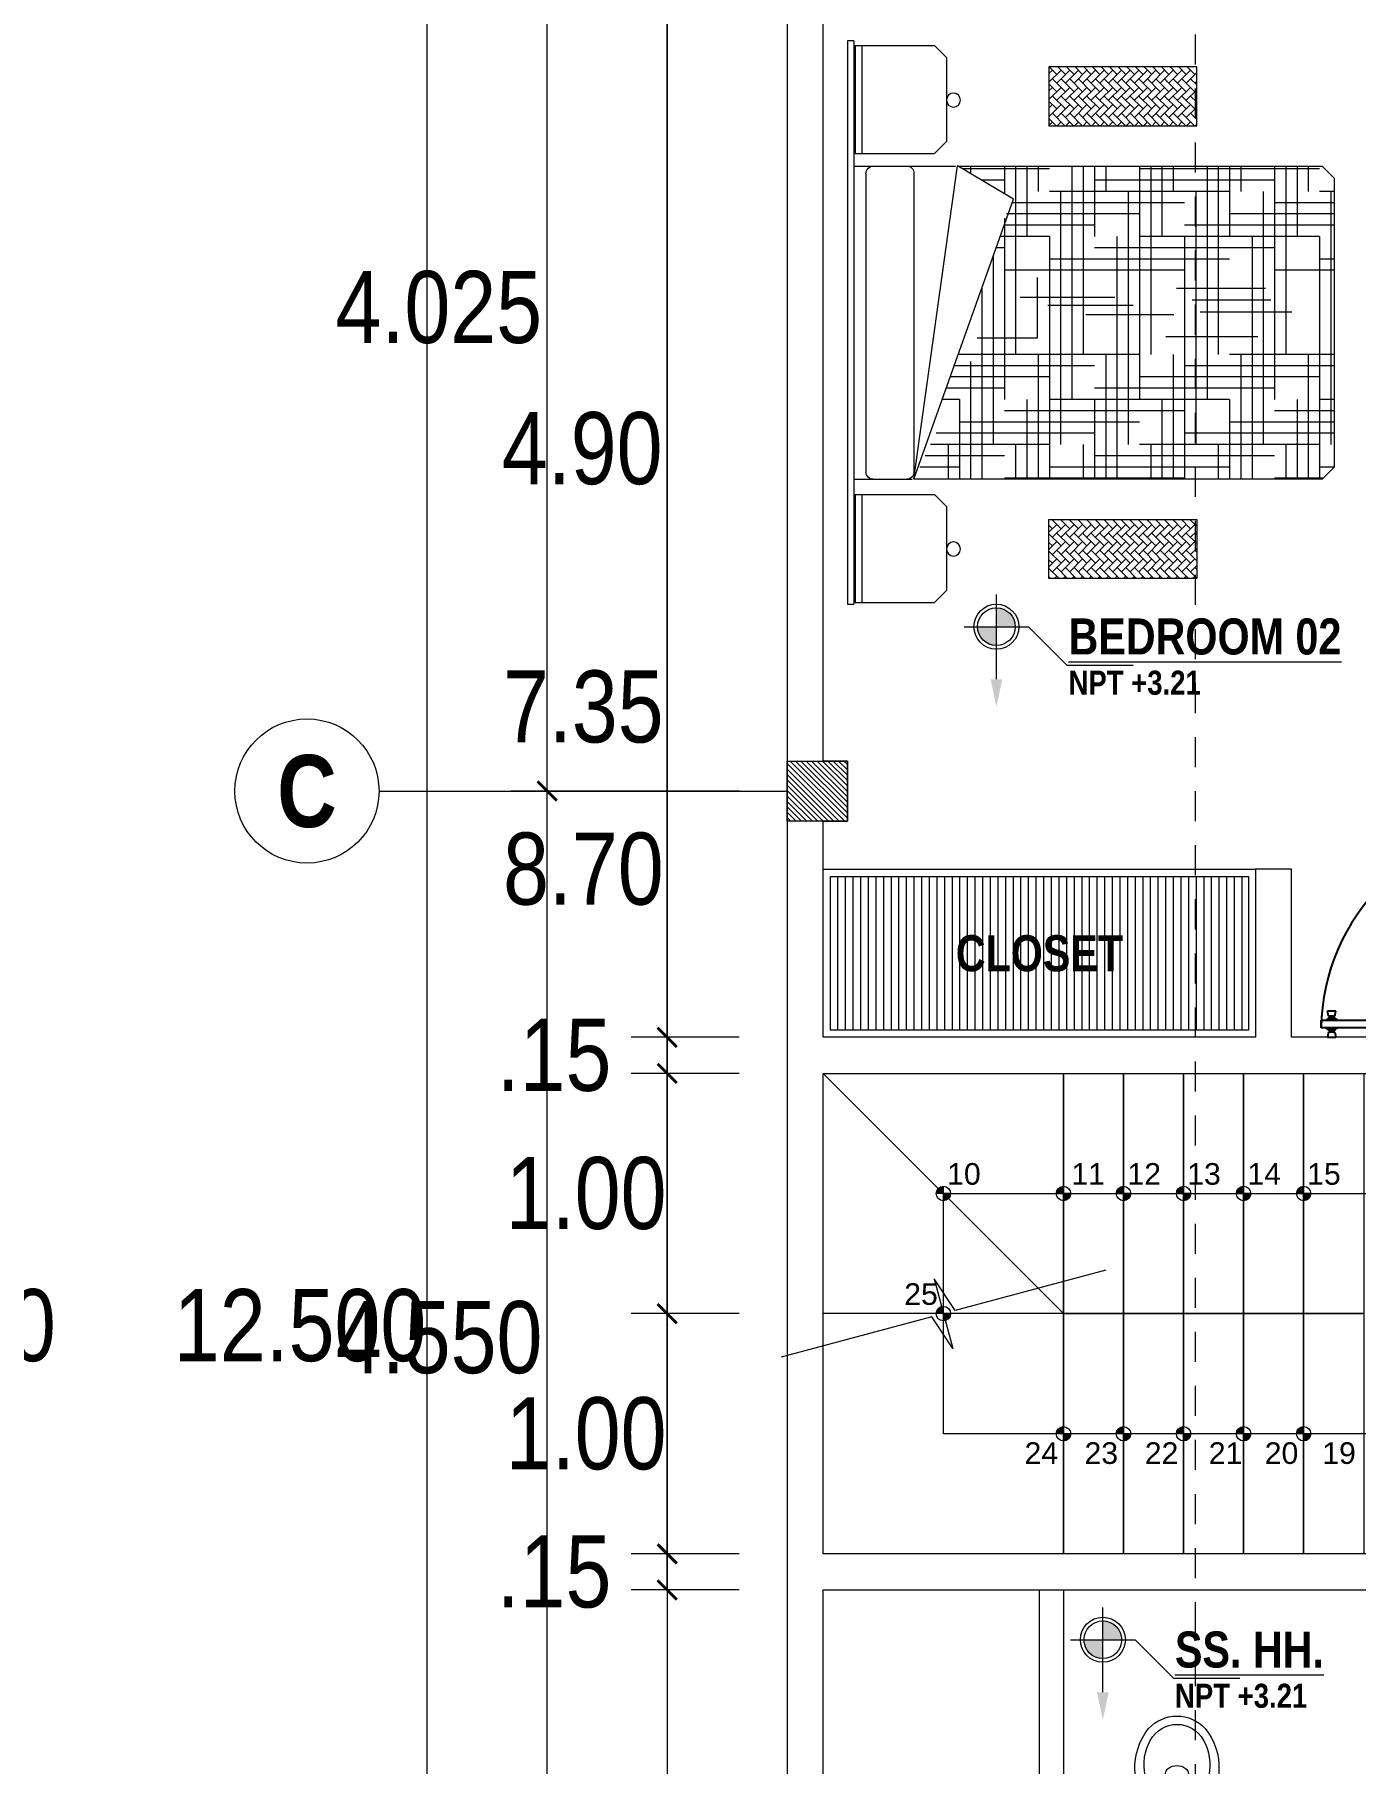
# Model space of a CAD drawing. Header units: millimetres. Extents: x 68 to 194, y 47 to 103.
# Drawn here: x 80.62 to 86.12, y 91.04 to 98.23 of the extents above; entities that cross this region are included whole.
import ezdxf
from ezdxf.enums import TextEntityAlignment as Align

# ---------------------------------------------------------------- set-up
doc = ezdxf.new("R2010")
doc.units = ezdxf.units.MM
doc.linetypes.add('DASHED2', pattern=[0.375, 0.25, -0.125])
for name, color, linetype, lineweight in [('A_Bloques', 56, 'Continuous', 15), ('A_Muro con Techo', 232, 'Continuous', 40), ('A_Texto', 43, 'Continuous', 9), ('E_Columna', 3, 'Continuous', 25), ('G_Cortes', 3, 'Continuous', 60), ('G_Ejes', 253, 'Continuous', 20), ('G_Escalera', 40, 'Continuous', 18), ('G_Sombreados', 8, 'Continuous', 9), ('G_Texto', 122, 'Continuous', 20)]:
    doc.layers.add(name, color=color, linetype=linetype, lineweight=lineweight)
doc.layers.add('A_Puerta', color=32, linetype='Continuous')
doc.layers.add('G_Acotación', color=171, linetype='Continuous')
doc.styles.add('Acotacion', font='ARIALN.TTF')
doc.styles.add('AMBIENTES', font='ARIALNB.TTF', dxfattribs={"height": 0.15})
doc.styles.add('Arial Marron', font='ARIALN.TTF')
doc.styles.add('ARIAL1.2', font='arial.ttf', dxfattribs={"width": 1.2})
doc.styles.add('Cotas', font='ARIALNB.TTF', dxfattribs={"height": 0.1})
doc.styles.add('Eje', font='ARIALNB.TTF', dxfattribs={"height": 0.3})
doc.dimstyles.new('Lenin_50', dxfattribs={"dimtxt": 0.3, "dimasz": 0.08, "dimexe": 0.15, "dimexo": 0.2, "dimgap": 0.03, "dimtad": 2, "dimtih": 1, "dimtoh": 1, "dimlfac": -1, "dimzin": 4, "dimdsep": 46, "dimtxsty": 'Acotacion', "dimblk": 'ARCHTICK', "dimcen": 0.08, "dimclrd": 256, "dimclre": 256, "dimclrt": 4, "dimazin": 1, "dimtm": 1e-09, "dimtfac": 1, "dimtmove": 2, "dimatfit": 2, "dimfxl": 0, "dimtolj": 1, "dimlwd": 13, "dimlwe": 18, "dimarcsym": 0})

# ---------------------------------------------------------------- blocks, each defined once
blk = doc.blocks.new('COBRE1_2')
h = blk.add_hatch()
h.set_pattern_fill('AR-HBONE', color=37, scale=0.00025, style=0)
h.set_pattern_definition([(45, (-1.600238, -0.118363), (1e-14, 0.03592102), [0.0762, -0.0254]), (135, (-1.582278, -0.100403), (1e-14, 0.03592102), [0.0762, -0.0254])])
h.paths.add_polyline_path([(-0.8188, -0.8395), (-1.0637, -0.8395), (-1.0637, -1.4547), (-0.8188, -1.4547)])
h = blk.add_hatch()
h.set_pattern_fill('AR-HBONE', color=37, scale=0.00025, style=0)
h.set_pattern_definition([(135, (1.601507, -0.118363), (-4e-18, 0.03592102), [0.0762, -0.0254]), (45, (1.583546, -0.100403), (-4e-18, 0.03592102), [0.0762, -0.0254])])
h.paths.add_polyline_path([(0.8201, -0.8395), (1.065, -0.8395), (1.065, -1.4547), (0.8201, -1.4547)])
for p, q in [((-1.1717, 0), (1.1717, 0)), ((-1.1717, -0.0273), (-1.1717, 0)), ((1.1717, 0), (1.1717, -0.0273)), ((-1.1717, -0.0273), (1.1717, -0.0273)), ((-1.153, -0.0331), (-0.703, -0.0331)), ((-1.153, -0.0331), (-1.153, -0.3631)), ((-1.153, -0.0608), (-0.703, -0.0608)), ((-0.703, -0.0331), (-0.703, -0.3631)), ((-0.6511, -0.0273), (-0.6511, -0.4505)), ((0.6523, -0.0273), (0.6523, -0.2699)), ((0.7154, -0.0331), (0.7154, -0.3631)), ((0.7154, -0.0331), (1.1654, -0.0331)), ((0.7154, -0.0608), (1.1654, -0.0608)), ((1.1654, -0.0331), (1.1654, -0.3631)), ((-0.6511, -0.1093), (-0.6511, -0.2473)), ((-0.6191, -0.0773), (0.6225, -0.0773)), ((0.6523, -0.1073), (0.6523, -0.2473)), ((0.6523, -0.2773), (-0.6527, -0.4586)), ((-0.6211, -0.2773), (0.6223, -0.2773)), ((0.6523, -0.2773), (-0.513, -0.6917)), ((0.6492, -0.2789), (0.6523, -0.2789)), ((0.6523, -1.9773), (0.6523, -0.2773)), ((-1.153, -0.3631), (-1.103, -0.4131)), ((-1.103, -0.4131), (-0.753, -0.4131)), ((-0.753, -0.4131), (-0.703, -0.3631)), ((0.7154, -0.3631), (0.7654, -0.4131)), ((0.7654, -0.4131), (1.1154, -0.4131)), ((1.1154, -0.4131), (1.1654, -0.3631)), ((-0.513, -0.6917), (-0.6527, -0.4586)), ((-0.6511, -0.4614), (-0.6511, -1.9773)), ((-0.6511, -0.4664), (-0.6481, -0.4664)), ((0.6484, -1.4039), (0.6484, -0.6539)), ((0.6484, -1.9812), (0.6484, -1.7789)), ((-0.6511, -1.9773), (-0.6011, -2.0273)), ((-0.5456, -2.0132), (0.5078, -2.0132)), ((0.6023, -2.0273), (0.6523, -1.9773)), ((-0.6011, -2.0273), (0.6023, -2.0273))]:
    blk.add_line(p, q)
at = {"color": 37}
for p, q in [((0.5078, -0.8414), (0.5078, -0.3468)), ((0.5547, -0.6539), (0.5547, -0.3243)), ((0.6016, -0.4664), (0.6016, -0.3017)), ((0.2266, -0.8414), (0.2266, -0.4287)), ((0.2734, -0.6539), (0.2734, -0.4121)), ((0.3203, -0.4664), (0.3203, -0.3954)), ((0.4609, -1.0289), (0.4609, -0.3694)), ((0.5078, -0.4195), (0.6523, -0.4195)), ((-0.6393, -0.8414), (-0.6393, -0.4809)), ((0.1328, -1.2164), (0.1328, -0.4621)), ((0.1797, -1.0289), (0.1797, -0.4454)), ((0.3203, -0.4664), (0.6523, -0.4664)), ((0.4141, -1.2164), (0.4141, -0.4664)), ((-0.6511, -0.5132), (-0.62, -0.5132)), ((-0.5924, -0.6539), (-0.5924, -0.5591)), ((-0.1429, -0.5601), (0.6523, -0.5601)), ((0.0644, -0.5399), (0.0644, -0.7912)), ((0.1617, -0.5132), (0.6523, -0.5132)), ((-0.3581, -0.8414), (-0.3581, -0.6366)), ((-0.3112, -0.6539), (-0.3112, -0.6199)), ((-0.2747, -0.607), (0.5078, -0.607)), ((-0.6511, -0.6539), (-0.5356, -0.6539)), ((-0.6511, -0.7007), (0.1328, -0.7007)), ((-0.4987, -1.4039), (-0.4987, -0.6848)), ((-0.4518, -1.2164), (-0.4518, -0.6623)), ((-0.4343, -0.6539), (0.3203, -0.6539)), ((-0.4049, -1.0289), (-0.4049, -0.6533)), ((-0.2174, -1.4039), (-0.2174, -0.6539)), ((0.3672, -1.4039), (0.3672, -0.6539)), ((0.5078, -0.7007), (0.6523, -0.7007)), ((-0.6511, -0.7476), (-0.3581, -0.7476)), ((0.0644, -0.7912), (-0.1868, -0.7912)), ((-0.1049, -0.7202), (-0.1049, -1.1136)), ((0.3203, -0.7476), (0.6523, -0.7476)), ((-0.6511, -0.7945), (-0.5456, -0.7945)), ((-0.5456, -1.5914), (-0.5456, -0.8414)), ((-0.3581, -0.8414), (0.6523, -0.8414)), ((-0.2643, -1.5914), (-0.2643, -0.8414)), ((-0.0721, -0.8349), (-0.0721, -1.19)), ((0.1328, -0.7945), (0.6523, -0.7945)), ((0.3203, -1.5914), (0.3203, -0.8414)), ((0.6016, -1.5914), (0.6016, -0.8414)), ((-0.6511, -0.9351), (0.3203, -0.9351)), ((-0.5456, -0.8882), (0.5078, -0.8882)), ((-0.6511, -0.982), (0.1328, -0.982)), ((-0.0339, -0.9934), (-0.0339, -1.3594)), ((0.5078, -0.982), (0.6523, -0.982)), ((-0.6511, -1.0289), (-0.3581, -1.0289)), ((-0.6511, -1.0757), (-0.5456, -1.0757)), ((-0.5924, -1.7789), (-0.5924, -1.0289)), ((-0.3112, -1.7789), (-0.3112, -1.0289)), ((0.1328, -1.0757), (0.6523, -1.0757)), ((0.2734, -1.7789), (0.2734, -1.0289)), ((0.3203, -1.0289), (0.6523, -1.0289)), ((0.5547, -1.7789), (0.5547, -1.0289)), ((-0.3581, -1.1226), (0.6523, -1.1226)), ((-0.6511, -1.2164), (0.3203, -1.2164)), ((-0.6393, -1.9664), (-0.6393, -1.2164)), ((-0.5456, -1.1695), (0.5078, -1.1695)), ((-0.3581, -1.9664), (-0.3581, -1.2164)), ((0.2266, -1.9664), (0.2266, -1.2164)), ((0.5078, -1.9664), (0.5078, -1.2164)), ((-0.6511, -1.2632), (0.1328, -1.2632)), ((0.5078, -1.2632), (0.6523, -1.2632)), ((-0.6511, -1.3101), (-0.3581, -1.3101)), ((-0.6511, -1.357), (-0.5456, -1.357)), ((0.0589, -1.3266), (0.0589, -1.709)), ((0.1328, -1.357), (0.6523, -1.357)), ((0.3203, -1.3101), (0.6523, -1.3101)), ((-0.4049, -2.0273), (-0.4049, -1.4039)), ((-0.3581, -1.4039), (0.6523, -1.4039)), ((-0.1431, -1.3703), (-0.1431, -1.7418)), ((-0.094, -1.4359), (-0.094, -1.7637)), ((0.1797, -2.0273), (0.1797, -1.4039)), ((0.4609, -2.0273), (0.4609, -1.4039)), ((-0.6511, -1.4976), (0.3203, -1.4976)), ((-0.5456, -1.4507), (0.5078, -1.4507)), ((-0.0448, -1.4687), (-0.0448, -1.8511)), ((-0.6511, -1.5445), (0.1328, -1.5445)), ((0.5078, -1.5445), (0.6523, -1.5445)), ((-0.6511, -1.5914), (-0.3581, -1.5914)), ((-0.6511, -1.6382), (-0.5456, -1.6382)), ((-0.4518, -2.0273), (-0.4518, -1.5914)), ((0.1328, -2.0273), (0.1328, -1.5914)), ((0.1328, -1.6382), (0.6523, -1.6382)), ((0.3203, -1.5914), (0.6523, -1.5914)), ((0.4141, -2.0273), (0.4141, -1.5914)), ((-0.3581, -1.6851), (0.6523, -1.6851)), ((-0.6511, -1.7789), (0.3203, -1.7789)), ((-0.5456, -1.732), (0.5078, -1.732)), ((-0.4987, -2.0273), (-0.4987, -1.7789)), ((-0.2174, -2.0273), (-0.2174, -1.7789)), ((0.3672, -2.0273), (0.3672, -1.7789)), ((-0.6511, -1.8257), (0.1328, -1.8257)), ((0.5078, -1.8257), (0.6523, -1.8257)), ((-0.6511, -1.8726), (-0.3581, -1.8726)), ((-0.6511, -1.9195), (-0.5456, -1.9195)), ((0.1328, -1.9195), (0.6523, -1.9195)), ((0.3203, -1.8726), (0.6523, -1.8726)), ((-0.5456, -2.0273), (-0.5456, -1.9664)), ((-0.3581, -1.9664), (0.6523, -1.9664)), ((-0.2643, -2.0273), (-0.2643, -1.9664)), ((0.3203, -2.0273), (0.3203, -1.9664)), ((0.6016, -2.0273), (0.6016, -1.9664))]:
    blk.add_line(p, q, dxfattribs=at)
for points in [[(-1.0637, -0.8395), (-0.8188, -0.8395), (-0.8188, -1.4547), (-1.0637, -1.4547)], [(1.065, -0.8395), (0.8201, -0.8395), (0.8201, -1.4547), (1.065, -1.4547)]]:
    blk.add_lwpolyline(points, close=True)
for centre in [(-0.9256, -0.4422), (0.9427, -0.4422)]:
    blk.add_circle(centre, 0.0292)
for centre, radius, start, end in [((-0.6191, -0.1093), 0.032, 89.99992, 179.99995), ((0.6223, -0.1073), 0.03, 0.11268, 89.62857), ((-0.6211, -0.2473), 0.03, 179.99998, 270.00004), ((0.6223, -0.2473), 0.03, 270, 0)]:
    blk.add_arc(centre, radius, start, end)
blk = doc.blocks.new('TITULP')
h = blk.add_hatch(color=1)
h.paths.add_polyline_path([(0, -0.0554), (0, -0.134), (0.0785, -0.134, 0.414214)])
h.paths.add_polyline_path([(0, -0.134), (-0.0785, -0.134, 0.414214), (0, -0.2125)])
for p, q in [((0, -0.3527), (0, 0)), ((-0.134, -0.134), (0.134, -0.134)), ((0.2939, -0.2939), (0.5699, -0.2939))]:
    blk.add_line(p, q)
at = {"lineweight": 18}
blk.add_line((0.134, -0.134), (0.2939, -0.2939), dxfattribs=at)
for radius in [0.0937, 0.0785]:
    blk.add_circle((0, -0.134), radius)
blk.add_solid([(0.0242, -0.3527), (0, -0.4678), (-0.0242, -0.3527)])
at = {"style": 'Arial Marron', "width": 1.35}
blk.add_attdef('%%USALA', text='', height=0.14, dxfattribs=at).set_placement((0.3052, -0.1124), align=Align.TOP_LEFT)
at = {"style": 'Arial Marron', "width": 1.1}
blk.add_attdef('NPT%%P0.00', text='', height=0.1, dxfattribs=at).set_placement((0.6033, -0.3972), align=Align.MIDDLE_CENTER)
at = {"style": 'Arial Marron'}
blk.add_attdef('PISO', text='', height=0.08, dxfattribs=at).set_placement((0.6033, -0.5391), align=Align.MIDDLE_CENTER)
blk = doc.blocks.new('Puerta 02')
for p, q in [((0.0239, 0.9132), (0, 0.918)), ((0, 0.918), (0, 0.8782)), ((0.0239, 0.883), (0, 0.8782)), ((0.0239, 0.9068), (0.0239, 0.9132)), ((0.0277, 0.9068), (0.0239, 0.9068)), ((0.0239, 0.8893), (0.0239, 0.9068)), ((0.0277, 0.8893), (0.0239, 0.8893)), ((0.0239, 0.8893), (0.0239, 0.883)), ((0.0317, 0.9092), (0.0277, 0.9092)), ((0.0277, 0.9068), (0.0277, 0.9092)), ((0.0277, 0.8893), (0.0277, 0.9068)), ((0.0277, 0.8893), (0.0277, 0.8869)), ((0.0317, 0.8869), (0.0277, 0.8869)), ((0.0317, 0.9092), (0.0317, 0.9124)), ((0.0357, 0.9124), (0.0317, 0.9124)), ((0.0317, 0.8869), (0.0317, 0.9092)), ((0.0317, 0.8869), (0.0317, 0.8838)), ((0.0357, 0.8838), (0.0317, 0.8838)), ((0.042, 0.9243), (0.0357, 0.9124)), ((0.0357, 0.8838), (0.0357, 0.9124)), ((0.042, 0.8718), (0.0357, 0.8838)), ((0.042, 0.8718), (0.042, 0.9243)), ((0.0436, 0.9243), (0.042, 0.9243)), ((0.0436, 0.9463), (0.0784, 0.9463)), ((0.0436, 0.005), (0.0436, 0.9463)), ((0.0784, 0.005), (0.0784, 0.9463)), ((0.0784, 0.9243), (0.08, 0.9243)), ((0.0789, 0.8981), (0.0789, 0.8981)), ((0.0789, 0.8981), (0.0789, 0.8981)), ((0.08, 0.8718), (0.08, 0.9243)), ((0.08, 0.9243), (0.0863, 0.9124)), ((0.08, 0.8718), (0.0863, 0.8838)), ((0.0863, 0.8838), (0.0863, 0.9124)), ((0.0863, 0.9124), (0.0903, 0.9124)), ((0.0863, 0.8838), (0.0903, 0.8838)), ((0.0903, 0.9092), (0.0903, 0.9124)), ((0.0903, 0.9092), (0.0943, 0.9092)), ((0.0903, 0.8869), (0.0903, 0.9092)), ((0.0903, 0.8869), (0.0943, 0.8869)), ((0.0903, 0.8869), (0.0903, 0.8838)), ((0.0943, 0.9068), (0.0943, 0.9092)), ((0.0943, 0.8893), (0.0943, 0.9068)), ((0.0943, 0.9068), (0.0983, 0.9068)), ((0.0943, 0.8893), (0.0943, 0.8869)), ((0.0943, 0.8893), (0.0983, 0.8893)), ((0.0983, 0.9132), (0.1221, 0.918)), ((0.0983, 0.9068), (0.0983, 0.9132)), ((0.0983, 0.8893), (0.0983, 0.9068)), ((0.0983, 0.8893), (0.0983, 0.883)), ((0.0983, 0.883), (0.1221, 0.8782)), ((0.1221, 0.918), (0.1221, 0.8782)), ((0.0436, 0.8718), (0.042, 0.8718)), ((0.0784, 0.8718), (0.08, 0.8718)), ((0, 0.05), (0, -0.05)), ((0.0336, 0.05), (0, 0.05)), ((0.0336, 0.05), (0.0336, 0.005)), ((0.0436, 0.005), (0.0336, 0.005)), ((0.0783, 0.005), (0.0433, 0.005)), ((0.0436, 0.005), (0.0436, -0.05)), ((0.965, 0.005), (0.975, 0.005)), ((0.965, 0.005), (0.965, -0.05)), ((0.975, 0.05), (0.975, 0.005)), ((0.975, 0.05), (1, 0.05)), ((1, 0.05), (1, -0.05)), ((0.0436, -0.05), (0, -0.05)), ((1, -0.05), (0.965, -0.05))]:
    blk.add_line(p, q)
blk.add_arc((0.0336, 0.005), 0.9414, 0, 89.39134)
blk = doc.blocks.new('INOD4')
at = {"linetype": 'ByBlock'}
for p, q in [((-0.2225, -0.06), (-0.2225, -0.1316)), ((-0.1825, -0.02), (0.1825, -0.02)), ((0.2225, -0.06), (0.2225, -0.1316)), ((-0.048, -0.433), (-0.048, -0.4129)), ((0.048, -0.433), (0.048, -0.4129))]:
    blk.add_line(p, q, dxfattribs=at)
for centre, radius in [((0, -0.142), 0.0135), ((0, -0.142), 0.0135), ((-0.08, -0.25), 0.0075), ((0.08, -0.25), 0.0075)]:
    blk.add_circle(centre, radius, dxfattribs=at)
for centre, radius, start, end in [((-0.1825, -0.06), 0.04, 90, 180), ((-0.1595, -0.1087), 0.04, 96.27189, 180), ((0, -1.56), 1.493, 83.67552, 96.33055), ((0, -1.56), 1.5, 83.72811, 96.27189), ((0.1595, -0.1087), 0.04, 0, 83.72811), ((0.1825, -0.06), 0.04, 0, 90), ((-0.1585, -0.1316), 0.064, 180, 263.20695), ((-0.1601, -0.1159), 0.04, 96.21414, 169.75716), ((0.1601, -0.1159), 0.04, 10.24284, 83.78586), ((0.1585, -0.1316), 0.064, 276.79305, 0), ((0, 1.199), 1.404, 263.20695, 276.79305), ((2.2862, -0.8696), 2.5, 164.45601, 168.42561), ((-2.2862, -0.8696), 2.5, 11.57439, 15.54399), ((-0.007, -0.416), 0.1156, 96.24191, 152.59732), ((0, -0.48), 0.18, 83.75809, 96.24191), ((0.007, -0.416), 0.1156, 27.40268, 83.75809), ((0.4232, -0.4957), 0.6, 167.70933, 175.6206), ((0.079, -0.471), 0.216, 168.38048, 209.11615), ((0.1123, -0.4778), 0.25, 152.59732, 168.38048), ((-0.033, -0.4129), 0.015, 96.64916, 180), ((0, -0.696), 0.3, 83.35084, 96.64916), ((0.033, -0.4129), 0.015, 0, 83.35084), ((-0.1123, -0.4778), 0.25, 11.61952, 27.40268), ((-0.079, -0.471), 0.216, 330.88385, 11.61952), ((-0.4232, -0.4957), 0.6, 4.3794, 12.29067), ((0.0848, -0.4604), 0.26, 177.69717, 218.71313), ((-0.018, -0.433), 0.03, 180, 233.1301), ((0, -0.409), 0.06, 233.1301, 306.8699), ((0.018, -0.433), 0.03, 306.8699, 0), ((-0.0848, -0.4604), 0.26, 321.28687, 2.30283), ((0, -0.515), 0.16, 222.43623, 317.56377), ((0, -0.515), 0.1256, 209.11615, 330.88385)]:
    blk.add_arc(centre, radius, start, end, dxfattribs=at)
blk = doc.blocks.new('Eri')
blk.add_line((-1.7, 0), (0, 0))
blk.add_circle((-2, 0), 0.3)
at = {"color": 1, "style": 'Eje', "flags": 4}
blk.add_attdef('H', text='', height=0.3, dxfattribs=at).set_placement((-2, 0), align=Align.MIDDLE_CENTER)
blk = doc.blocks.new('_ArchTick')
at = {"color": 0, "linetype": 'ByBlock', "const_width": 0.15}
blk.add_lwpolyline([(-0.5, -0.5), (0.5, 0.5)], dxfattribs=at)
blk = doc.blocks.new('*D67')
at = {"layer": 'Defpoints', "color": 0}
for p in [(82.2519, 99.1087), (83.7519, 99.1087), (83.7519, 86.6087)]:
    blk.add_point(p, dxfattribs=at)
at = {"layer": 'G_Acotación', "lineweight": 18}
for p, q in [((83.5519, 99.1087), (82.1019, 99.1087)), ((83.5519, 86.6087), (82.1019, 86.6087))]:
    blk.add_line(p, q, dxfattribs=at)
at = {"layer": 'G_Acotación', "lineweight": 13}
blk.add_line((82.2519, 86.6087), (82.2519, 99.1087), dxfattribs=at)
at = {"layer": 'G_Acotación', "lineweight": 13, "xscale": 0.08, "yscale": 0.08, "zscale": 0.08}
for p, rotation in [((82.2519, 99.1087), 90), ((82.2519, 86.6087), 270)]:
    blk.add_blockref('_ArchTick', p, dxfattribs=dict(at, rotation=rotation))
at = {"layer": 'G_Acotación', "color": 4, "lineweight": 5, "insert": (81.7232, 92.8587), "char_height": 0.3, "attachment_point": 5, "style": 'Acotacion'}
blk.add_mtext('\\A1;12.500', dxfattribs=at)
blk = doc.blocks.new('*D167')
at = {"layer": 'Defpoints', "color": 0}
for p in [(82.7519, 95.0837), (83.7519, 95.0837), (83.7519, 90.5337)]:
    blk.add_point(p, dxfattribs=at)
at = {"layer": 'G_Acotación', "lineweight": 18}
for p, q in [((83.5519, 95.0837), (82.6019, 95.0837)), ((83.5519, 90.5337), (82.6019, 90.5337))]:
    blk.add_line(p, q, dxfattribs=at)
at = {"layer": 'G_Acotación', "lineweight": 13}
blk.add_line((82.7519, 90.5337), (82.7519, 95.0837), dxfattribs=at)
at = {"layer": 'G_Acotación', "lineweight": 13, "xscale": 0.08, "yscale": 0.08, "zscale": 0.08}
for p, rotation in [((82.7519, 95.0837), 90), ((82.7519, 90.5337), 270)]:
    blk.add_blockref('_ArchTick', p, dxfattribs=dict(at, rotation=rotation))
at = {"layer": 'G_Acotación', "color": 4, "lineweight": 5, "insert": (82.3023, 92.8087), "char_height": 0.3, "attachment_point": 5, "style": 'Acotacion'}
blk.add_mtext('\\A1;4.550', dxfattribs=at)
blk = doc.blocks.new('*D168')
at = {"layer": 'Defpoints', "color": 0}
for p in [(82.7519, 99.1087), (83.7519, 99.1087), (83.7519, 95.0837)]:
    blk.add_point(p, dxfattribs=at)
at = {"layer": 'G_Acotación', "lineweight": 18}
for p, q in [((83.5519, 99.1087), (82.6019, 99.1087)), ((83.5519, 95.0837), (82.6019, 95.0837))]:
    blk.add_line(p, q, dxfattribs=at)
at = {"layer": 'G_Acotación', "lineweight": 13}
blk.add_line((82.7519, 95.0837), (82.7519, 99.1087), dxfattribs=at)
at = {"layer": 'G_Acotación', "lineweight": 13, "xscale": 0.08, "yscale": 0.08, "zscale": 0.08}
for p, rotation in [((82.7519, 99.1087), 90), ((82.7519, 95.0837), 270)]:
    blk.add_blockref('_ArchTick', p, dxfattribs=dict(at, rotation=rotation))
at = {"layer": 'G_Acotación', "color": 4, "lineweight": 5, "insert": (82.301, 97.0962), "char_height": 0.3, "attachment_point": 5, "style": 'Acotacion'}
blk.add_mtext('\\A1;4.025', dxfattribs=at)
blk = doc.blocks.new('*D86')
at = {"layer": 'Defpoints', "color": 0}
for p in [(78.1519, 99.1087), (79.6519, 99.1087), (78.1519, 86.6087)]:
    blk.add_point(p, dxfattribs=at)
at = {"layer": 'G_Acotación', "lineweight": 18}
for p, q in [((78.3519, 99.1087), (79.8019, 99.1087)), ((78.3519, 86.6087), (79.8019, 86.6087))]:
    blk.add_line(p, q, dxfattribs=at)
at = {"layer": 'G_Acotación', "lineweight": 13}
blk.add_line((79.6519, 86.6087), (79.6519, 99.1087), dxfattribs=at)
at = {"layer": 'G_Acotación', "lineweight": 13, "xscale": 0.08, "yscale": 0.08, "zscale": 0.08}
for p, rotation in [((79.6519, 99.1087), 90), ((79.6519, 86.6087), 270)]:
    blk.add_blockref('_ArchTick', p, dxfattribs=dict(at, rotation=rotation))
at = {"layer": 'G_Acotación', "color": 4, "lineweight": 5, "insert": (80.1806, 92.8587), "char_height": 0.3, "attachment_point": 5, "style": 'Acotacion'}
blk.add_mtext('\\A1;12.500', dxfattribs=at)
blk = doc.blocks.new('*D119')
at = {"layer": 'Defpoints', "color": 0}
for p in [(83.2519, 94.0587), (83.7519, 94.0587), (83.7519, 93.9087)]:
    blk.add_point(p, dxfattribs=at)
at = {"layer": 'G_Acotación', "lineweight": 18}
for p, q in [((83.5519, 94.0587), (83.1019, 94.0587)), ((83.5519, 93.9087), (83.1019, 93.9087))]:
    blk.add_line(p, q, dxfattribs=at)
at = {"layer": 'G_Acotación', "lineweight": 13}
blk.add_line((83.2519, 93.9087), (83.2519, 94.0587), dxfattribs=at)
at = {"layer": 'G_Acotación', "lineweight": 13, "xscale": 0.08, "yscale": 0.08, "zscale": 0.08}
for p, rotation in [((83.2519, 94.0587), 90), ((83.2519, 93.9087), 270)]:
    blk.add_blockref('_ArchTick', p, dxfattribs=dict(at, rotation=rotation))
at = {"layer": 'G_Acotación', "color": 4, "lineweight": 5, "insert": (82.7806, 93.9837), "char_height": 0.3, "attachment_point": 5, "style": 'Acotacion'}
blk.add_mtext('\\A1;.15', dxfattribs=at)
blk = doc.blocks.new('*D120')
at = {"layer": 'Defpoints', "color": 0}
for p in [(83.2519, 98.9587), (83.7519, 98.9587), (83.7519, 94.0587)]:
    blk.add_point(p, dxfattribs=at)
at = {"layer": 'G_Acotación', "lineweight": 18}
for p, q in [((83.5519, 98.9587), (83.1019, 98.9587)), ((83.5519, 94.0587), (83.1019, 94.0587))]:
    blk.add_line(p, q, dxfattribs=at)
at = {"layer": 'G_Acotación', "lineweight": 13}
blk.add_line((83.2519, 94.0587), (83.2519, 98.9587), dxfattribs=at)
at = {"layer": 'G_Acotación', "lineweight": 13, "xscale": 0.08, "yscale": 0.08, "zscale": 0.08}
for p, rotation in [((83.2519, 98.9587), 90), ((83.2519, 94.0587), 270)]:
    blk.add_blockref('_ArchTick', p, dxfattribs=dict(at, rotation=rotation))
at = {"layer": 'G_Acotación', "color": 4, "lineweight": 5, "insert": (82.8979, 96.5087), "char_height": 0.3, "attachment_point": 5, "style": 'Acotacion'}
blk.add_mtext('\\A1;4.90', dxfattribs=at)
blk = doc.blocks.new('*D181')
at = {"layer": 'Defpoints', "color": 0}
for p in [(83.7519, 93.9087), (83.2519, 92.9087), (83.7519, 92.9087)]:
    blk.add_point(p, dxfattribs=at)
at = {"layer": 'G_Acotación', "lineweight": 18}
for p, q in [((83.5519, 93.9087), (83.1019, 93.9087)), ((83.5519, 92.9087), (83.1019, 92.9087))]:
    blk.add_line(p, q, dxfattribs=at)
at = {"layer": 'G_Acotación', "lineweight": 13}
blk.add_line((83.2519, 93.9087), (83.2519, 92.9087), dxfattribs=at)
at = {"layer": 'G_Acotación', "lineweight": 13, "xscale": 0.08, "yscale": 0.08, "zscale": 0.08}
for p, rotation in [((83.2519, 93.9087), 90), ((83.2519, 92.9087), 270)]:
    blk.add_blockref('_ArchTick', p, dxfattribs=dict(at, rotation=rotation))
at = {"layer": 'G_Acotación', "color": 4, "lineweight": 5, "insert": (82.9144, 93.4087), "char_height": 0.3, "attachment_point": 5, "style": 'Acotacion'}
blk.add_mtext('\\A1;1.00', dxfattribs=at)
blk = doc.blocks.new('*D182')
at = {"layer": 'Defpoints', "color": 0}
for p in [(83.7519, 92.9087), (83.2519, 91.9087), (83.7519, 91.9087)]:
    blk.add_point(p, dxfattribs=at)
at = {"layer": 'G_Acotación', "lineweight": 18}
for p, q in [((83.5519, 92.9087), (83.1019, 92.9087)), ((83.5519, 91.9087), (83.1019, 91.9087))]:
    blk.add_line(p, q, dxfattribs=at)
at = {"layer": 'G_Acotación', "lineweight": 13}
blk.add_line((83.2519, 92.9087), (83.2519, 91.9087), dxfattribs=at)
at = {"layer": 'G_Acotación', "lineweight": 13, "xscale": 0.08, "yscale": 0.08, "zscale": 0.08}
for p, rotation in [((83.2519, 92.9087), 90), ((83.2519, 91.9087), 270)]:
    blk.add_blockref('_ArchTick', p, dxfattribs=dict(at, rotation=rotation))
at = {"layer": 'G_Acotación', "color": 4, "lineweight": 5, "insert": (82.9144, 92.4087), "char_height": 0.3, "attachment_point": 5, "style": 'Acotacion'}
blk.add_mtext('\\A1;1.00', dxfattribs=at)
blk = doc.blocks.new('*D183')
at = {"layer": 'Defpoints', "color": 0}
for p in [(83.7519, 91.9087), (83.2519, 91.7587), (83.7519, 91.7587)]:
    blk.add_point(p, dxfattribs=at)
at = {"layer": 'G_Acotación', "lineweight": 18}
for p, q in [((83.5519, 91.9087), (83.1019, 91.9087)), ((83.5519, 91.7587), (83.1019, 91.7587))]:
    blk.add_line(p, q, dxfattribs=at)
at = {"layer": 'G_Acotación', "lineweight": 13}
blk.add_line((83.2519, 91.9087), (83.2519, 91.7587), dxfattribs=at)
at = {"layer": 'G_Acotación', "lineweight": 13, "xscale": 0.08, "yscale": 0.08, "zscale": 0.08}
for p, rotation in [((83.2519, 91.9087), 90), ((83.2519, 91.7587), 270)]:
    blk.add_blockref('_ArchTick', p, dxfattribs=dict(at, rotation=rotation))
at = {"layer": 'G_Acotación', "color": 4, "lineweight": 5, "insert": (82.7806, 91.8337), "char_height": 0.3, "attachment_point": 5, "style": 'Acotacion'}
blk.add_mtext('\\A1;.15', dxfattribs=at)
blk = doc.blocks.new('*D184')
at = {"layer": 'Defpoints', "color": 0}
for p in [(83.2519, 99.1087), (83.7519, 99.1087), (83.7519, 91.7587)]:
    blk.add_point(p, dxfattribs=at)
at = {"layer": 'G_Acotación', "lineweight": 18}
for p, q in [((83.5519, 99.1087), (83.1019, 99.1087)), ((83.5519, 91.7587), (83.1019, 91.7587))]:
    blk.add_line(p, q, dxfattribs=at)
at = {"layer": 'G_Acotación', "lineweight": 13}
blk.add_line((83.2519, 91.7587), (83.2519, 99.1087), dxfattribs=at)
at = {"layer": 'G_Acotación', "lineweight": 13, "xscale": 0.08, "yscale": 0.08, "zscale": 0.08}
for p, rotation in [((83.2519, 99.1087), 90), ((83.2519, 91.7587), 270)]:
    blk.add_blockref('_ArchTick', p, dxfattribs=dict(at, rotation=rotation))
at = {"layer": 'G_Acotación', "color": 4, "lineweight": 5, "insert": (82.9025, 95.4337), "char_height": 0.3, "attachment_point": 5, "style": 'Acotacion'}
blk.add_mtext('\\A1;7.35', dxfattribs=at)
blk = doc.blocks.new('*D185')
at = {"layer": 'Defpoints', "color": 0}
for p in [(83.7519, 99.1087), (83.2519, 90.4087), (83.7519, 90.4087)]:
    blk.add_point(p, dxfattribs=at)
at = {"layer": 'G_Acotación', "lineweight": 18}
for p, q in [((83.5519, 99.1087), (83.1019, 99.1087)), ((83.5519, 90.4087), (83.1019, 90.4087))]:
    blk.add_line(p, q, dxfattribs=at)
at = {"layer": 'G_Acotación', "lineweight": 13}
blk.add_line((83.2519, 99.1087), (83.2519, 90.4087), dxfattribs=at)
at = {"layer": 'G_Acotación', "lineweight": 13, "xscale": 0.08, "yscale": 0.08, "zscale": 0.08}
for p, rotation in [((83.2519, 99.1087), 90), ((83.2519, 90.4087), 270)]:
    blk.add_blockref('_ArchTick', p, dxfattribs=dict(at, rotation=rotation))
at = {"layer": 'G_Acotación', "color": 4, "lineweight": 5, "insert": (82.9028, 94.7587), "char_height": 0.3, "attachment_point": 5, "style": 'Acotacion'}
blk.add_mtext('\\A1;8.70', dxfattribs=at)

msp = doc.modelspace()

# ---------------------------------------------------------------- hatches: boundary and pattern name
at = {"layer": 'E_Columna', "lineweight": 5}
h = msp.add_hatch(dxfattribs=at)
h.set_pattern_fill('LINE', color=256, scale=0.005, angle=45, style=0)
h.set_pattern_definition([(135, (198.897988, 6.74542), (0.0112253202, 0.0112253202), [])])
h.paths.add_polyline_path([(84.0019, 94.9587), (83.7519, 94.9587), (83.7519, 95.2087), (84.0019, 95.2087)])
at = {"layer": 'G_Escalera', "lineweight": 5}
h = msp.add_hatch(color=3, dxfattribs=at)
h.paths.add_polyline_path([(84.3719, 93.4087, -0.414214), (84.4019, 93.4387), (84.4019, 93.4087)])
h.paths.add_polyline_path([(84.4019, 93.4087), (84.4319, 93.4087, -0.414214), (84.4019, 93.3787)])
h = msp.add_hatch(color=3, dxfattribs=at)
h.paths.add_polyline_path([(84.3719, 93.4087, -0.414214), (84.4019, 93.4387), (84.4019, 93.4087)])
h.paths.add_polyline_path([(84.4019, 93.4087), (84.4319, 93.4087, -0.414214), (84.4019, 93.3787)])
h = msp.add_hatch(color=3, dxfattribs=at)
h.paths.add_polyline_path([(84.8719, 93.4087, -0.414214), (84.9019, 93.4387), (84.9019, 93.4087)])
h.paths.add_polyline_path([(84.9019, 93.4087), (84.9319, 93.4087, -0.414214), (84.9019, 93.3787)])
h = msp.add_hatch(color=3, dxfattribs=at)
h.paths.add_polyline_path([(84.8719, 93.4087, -0.414214), (84.9019, 93.4387), (84.9019, 93.4087)])
h.paths.add_polyline_path([(84.9019, 93.4087), (84.9319, 93.4087, -0.414214), (84.9019, 93.3787)])
h = msp.add_hatch(color=3, dxfattribs=at)
h.paths.add_polyline_path([(85.1219, 93.4087, -0.414214), (85.1519, 93.4387), (85.1519, 93.4087)])
h.paths.add_polyline_path([(85.1519, 93.4087), (85.1819, 93.4087, -0.414214), (85.1519, 93.3787)])
h = msp.add_hatch(color=3, dxfattribs=at)
h.paths.add_polyline_path([(85.1219, 93.4087, -0.414214), (85.1519, 93.4387), (85.1519, 93.4087)])
h.paths.add_polyline_path([(85.1519, 93.4087), (85.1819, 93.4087, -0.414214), (85.1519, 93.3787)])
h = msp.add_hatch(color=3, dxfattribs=at)
h.paths.add_polyline_path([(85.3719, 93.4087, -0.414214), (85.4019, 93.4387), (85.4019, 93.4087)])
h.paths.add_polyline_path([(85.4019, 93.4087), (85.4319, 93.4087, -0.414214), (85.4019, 93.3787)])
h = msp.add_hatch(color=3, dxfattribs=at)
h.paths.add_polyline_path([(85.3719, 93.4087, -0.414214), (85.4019, 93.4387), (85.4019, 93.4087)])
h.paths.add_polyline_path([(85.4019, 93.4087), (85.4319, 93.4087, -0.414214), (85.4019, 93.3787)])
h = msp.add_hatch(color=3, dxfattribs=at)
h.paths.add_polyline_path([(85.6219, 93.4087, -0.414214), (85.6519, 93.4387), (85.6519, 93.4087)])
h.paths.add_polyline_path([(85.6519, 93.4087), (85.6819, 93.4087, -0.414214), (85.6519, 93.3787)])
h = msp.add_hatch(color=3, dxfattribs=at)
h.paths.add_polyline_path([(85.6219, 93.4087, -0.414214), (85.6519, 93.4387), (85.6519, 93.4087)])
h.paths.add_polyline_path([(85.6519, 93.4087), (85.6819, 93.4087, -0.414214), (85.6519, 93.3787)])
h = msp.add_hatch(color=3, dxfattribs=at)
h.paths.add_polyline_path([(85.8719, 93.4087, -0.414214), (85.9019, 93.4387), (85.9019, 93.4087)])
h.paths.add_polyline_path([(85.9019, 93.4087), (85.9319, 93.4087, -0.414214), (85.9019, 93.3787)])
h = msp.add_hatch(color=3, dxfattribs=at)
h.paths.add_polyline_path([(85.8719, 93.4087, -0.414214), (85.9019, 93.4387), (85.9019, 93.4087)])
h.paths.add_polyline_path([(85.9019, 93.4087), (85.9319, 93.4087, -0.414214), (85.9019, 93.3787)])
h = msp.add_hatch(color=3, dxfattribs=at)
h.paths.add_polyline_path([(84.3719, 92.9087, -0.414214), (84.4019, 92.9387), (84.4019, 92.9087)])
h.paths.add_polyline_path([(84.4019, 92.9087), (84.4319, 92.9087, -0.414214), (84.4019, 92.8787)])
h = msp.add_hatch(color=3, dxfattribs=at)
h.paths.add_polyline_path([(84.3719, 92.9087, -0.414214), (84.4019, 92.9387), (84.4019, 92.9087)])
h.paths.add_polyline_path([(84.4019, 92.9087), (84.4319, 92.9087, -0.414214), (84.4019, 92.8787)])
h = msp.add_hatch(color=3, dxfattribs=at)
h.paths.add_polyline_path([(84.8719, 92.4087, -0.414214), (84.9019, 92.4387), (84.9019, 92.4087)])
h.paths.add_polyline_path([(84.9019, 92.4087), (84.9319, 92.4087, -0.414214), (84.9019, 92.3787)])
h = msp.add_hatch(color=3, dxfattribs=at)
h.paths.add_polyline_path([(84.8719, 92.4087, -0.414214), (84.9019, 92.4387), (84.9019, 92.4087)])
h.paths.add_polyline_path([(84.9019, 92.4087), (84.9319, 92.4087, -0.414214), (84.9019, 92.3787)])
h = msp.add_hatch(color=3, dxfattribs=at)
h.paths.add_polyline_path([(85.1219, 92.4087, -0.414214), (85.1519, 92.4387), (85.1519, 92.4087)])
h.paths.add_polyline_path([(85.1519, 92.4087), (85.1819, 92.4087, -0.414214), (85.1519, 92.3787)])
h = msp.add_hatch(color=3, dxfattribs=at)
h.paths.add_polyline_path([(85.1219, 92.4087, -0.414214), (85.1519, 92.4387), (85.1519, 92.4087)])
h.paths.add_polyline_path([(85.1519, 92.4087), (85.1819, 92.4087, -0.414214), (85.1519, 92.3787)])
h = msp.add_hatch(color=3, dxfattribs=at)
h.paths.add_polyline_path([(85.3719, 92.4087, -0.414214), (85.4019, 92.4387), (85.4019, 92.4087)])
h.paths.add_polyline_path([(85.4019, 92.4087), (85.4319, 92.4087, -0.414214), (85.4019, 92.3787)])
h = msp.add_hatch(color=3, dxfattribs=at)
h.paths.add_polyline_path([(85.3719, 92.4087, -0.414214), (85.4019, 92.4387), (85.4019, 92.4087)])
h.paths.add_polyline_path([(85.4019, 92.4087), (85.4319, 92.4087, -0.414214), (85.4019, 92.3787)])
h = msp.add_hatch(color=3, dxfattribs=at)
h.paths.add_polyline_path([(85.6219, 92.4087, -0.414214), (85.6519, 92.4387), (85.6519, 92.4087)])
h.paths.add_polyline_path([(85.6519, 92.4087), (85.6819, 92.4087, -0.414214), (85.6519, 92.3787)])
h = msp.add_hatch(color=3, dxfattribs=at)
h.paths.add_polyline_path([(85.6219, 92.4087, -0.414214), (85.6519, 92.4387), (85.6519, 92.4087)])
h.paths.add_polyline_path([(85.6519, 92.4087), (85.6819, 92.4087, -0.414214), (85.6519, 92.3787)])
h = msp.add_hatch(color=3, dxfattribs=at)
h.paths.add_polyline_path([(85.8719, 92.4087, -0.414214), (85.9019, 92.4387), (85.9019, 92.4087)])
h.paths.add_polyline_path([(85.9019, 92.4087), (85.9319, 92.4087, -0.414214), (85.9019, 92.3787)])
h = msp.add_hatch(color=3, dxfattribs=at)
h.paths.add_polyline_path([(85.8719, 92.4087, -0.414214), (85.9019, 92.4387), (85.9019, 92.4087)])
h.paths.add_polyline_path([(85.9019, 92.4087), (85.9319, 92.4087, -0.414214), (85.9019, 92.3787)])
at = {"layer": 'G_Sombreados', "lineweight": 5}
h = msp.add_hatch(dxfattribs=at)
h.set_pattern_fill('LINE', color=256, scale=0.01, angle=90, style=0)
h.set_pattern_definition([(90, (198.897988, 6.74542), (0.03175, -1e-16), [])])
h.paths.add_polyline_path([(83.9319, 94.7287), (85.6719, 94.7287), (85.6719, 94.0887), (83.9319, 94.0887)])

# ---------------------------------------------------------------- linework, layer by layer
at = {"layer": 'A_Bloques', "lineweight": 5}
for points in [[(83.9019, 94.7587), (85.7019, 94.7587), (85.7019, 94.0587), (83.9019, 94.0587)], [(83.9319, 94.7287), (85.6719, 94.7287), (85.6719, 94.0887), (83.9319, 94.0887)], [(84.8019, 91.7587), (84.9019, 91.7587), (84.9019, 90.5587), (84.8019, 90.5587)]]:
    msp.add_lwpolyline(points, close=True, dxfattribs=at)
at = {"layer": 'A_Bloques', "color": 1, "lineweight": 5}
msp.add_lwpolyline([(85.0781, 93.0899), (84.4502, 92.9216), (84.3631, 93.0536), (84.4408, 92.7638), (84.3536, 92.8957), (83.7258, 92.7275)], dxfattribs=at)
at = {"layer": 'A_Muro con Techo', "lineweight": 5}
for points in [[(86.9019, 97.4587), (86.9019, 97.7087), (89.7519, 97.7087), (89.7519, 99.1087), (83.7519, 99.1087), (83.7519, 86.4587)], [(86.9019, 94.0587), (85.8519, 94.0587), (85.8519, 94.7587), (85.7019, 94.7587), (85.7019, 94.0587), (83.9019, 94.0587), (83.9019, 94.9587), (84.0019, 94.9587), (84.0019, 95.2087), (83.9019, 95.2087), (83.9019, 98.8587), (84.0019, 98.8587), (84.0019, 98.9587), (86.6519, 98.9587)], [(86.9019, 91.9087), (83.9019, 91.9087), (83.9019, 93.9087), (86.9019, 93.9087)], [(83.9019, 90.6587), (83.9019, 91.7587), (86.9019, 91.7587)]]:
    msp.add_lwpolyline(points, dxfattribs=at)
at = {"layer": 'E_Columna', "lineweight": 5}
msp.add_lwpolyline([(84.0019, 94.9587), (83.7519, 94.9587), (83.7519, 95.2087), (84.0019, 95.2087)], close=True, dxfattribs=at)
at = {"layer": 'G_Cortes', "color": 3, "linetype": 'DASHED2', "lineweight": 5, "ltscale": 0.5}
msp.add_line((85.4519, 83.933), (85.4519, 100.9844), dxfattribs=at)
at = {"layer": 'G_Escalera', "lineweight": 5}
for q in [(83.9019, 93.9087), (83.9019, 92.9087)]:
    msp.add_line((84.9019, 92.9087), q, dxfattribs=at)
at = {"layer": 'G_Escalera', "color": 3, "lineweight": 5}
for p, q in [((84.4319, 93.4087), (84.3719, 93.4087)), ((84.4319, 93.4087), (84.3719, 93.4087)), ((84.4019, 93.3787), (84.4019, 93.4387)), ((84.4019, 93.3787), (84.4019, 93.4387)), ((84.9319, 93.4087), (84.8719, 93.4087)), ((84.9319, 93.4087), (84.8719, 93.4087)), ((84.9019, 93.3787), (84.9019, 93.4387)), ((84.9019, 93.3787), (84.9019, 93.4387)), ((85.1819, 93.4087), (85.1219, 93.4087)), ((85.1819, 93.4087), (85.1219, 93.4087)), ((85.1519, 93.3787), (85.1519, 93.4387)), ((85.1519, 93.3787), (85.1519, 93.4387)), ((85.4319, 93.4087), (85.3719, 93.4087)), ((85.4319, 93.4087), (85.3719, 93.4087)), ((85.4019, 93.3787), (85.4019, 93.4387)), ((85.4019, 93.3787), (85.4019, 93.4387)), ((85.6819, 93.4087), (85.6219, 93.4087)), ((85.6819, 93.4087), (85.6219, 93.4087)), ((85.6519, 93.3787), (85.6519, 93.4387)), ((85.6519, 93.3787), (85.6519, 93.4387)), ((85.9319, 93.4087), (85.8719, 93.4087)), ((85.9319, 93.4087), (85.8719, 93.4087)), ((85.9019, 93.3787), (85.9019, 93.4387)), ((85.9019, 93.3787), (85.9019, 93.4387)), ((84.4319, 92.9087), (84.3719, 92.9087)), ((84.4319, 92.9087), (84.3719, 92.9087)), ((84.4019, 92.8787), (84.4019, 92.9387)), ((84.4019, 92.8787), (84.4019, 92.9387)), ((84.9319, 92.4087), (84.8719, 92.4087)), ((84.9319, 92.4087), (84.8719, 92.4087)), ((84.9019, 92.3787), (84.9019, 92.4387)), ((84.9019, 92.3787), (84.9019, 92.4387)), ((85.1819, 92.4087), (85.1219, 92.4087)), ((85.1819, 92.4087), (85.1219, 92.4087)), ((85.1519, 92.3787), (85.1519, 92.4387)), ((85.1519, 92.3787), (85.1519, 92.4387)), ((85.4319, 92.4087), (85.3719, 92.4087)), ((85.4319, 92.4087), (85.3719, 92.4087)), ((85.4019, 92.3787), (85.4019, 92.4387)), ((85.4019, 92.3787), (85.4019, 92.4387)), ((85.6819, 92.4087), (85.6219, 92.4087)), ((85.6819, 92.4087), (85.6219, 92.4087)), ((85.6519, 92.3787), (85.6519, 92.4387)), ((85.6519, 92.3787), (85.6519, 92.4387)), ((85.9319, 92.4087), (85.8719, 92.4087)), ((85.9319, 92.4087), (85.8719, 92.4087)), ((85.9019, 92.3787), (85.9019, 92.4387)), ((85.9019, 92.3787), (85.9019, 92.4387))]:
    msp.add_line(p, q, dxfattribs=at)
at = {"layer": 'G_Escalera', "lineweight": 5}
for points in [[(84.9019, 91.9087), (83.9019, 91.9087), (83.9019, 93.9087), (84.9019, 93.9087)], [(84.9019, 92.9087), (84.9019, 93.9087), (85.1519, 93.9087), (85.1519, 92.9087)], [(85.1519, 92.9087), (85.1519, 93.9087), (85.4019, 93.9087), (85.4019, 92.9087)], [(85.4019, 92.9087), (85.4019, 93.9087), (85.6519, 93.9087), (85.6519, 92.9087)], [(85.6519, 92.9087), (85.6519, 93.9087), (85.9019, 93.9087), (85.9019, 92.9087)], [(85.9019, 92.9087), (85.9019, 93.9087), (86.1519, 93.9087), (86.1519, 92.9087)], [(84.9019, 91.9087), (84.9019, 92.9087), (85.1519, 92.9087), (85.1519, 91.9087)], [(85.1519, 91.9087), (85.1519, 92.9087), (85.4019, 92.9087), (85.4019, 91.9087)], [(85.4019, 91.9087), (85.4019, 92.9087), (85.6519, 92.9087), (85.6519, 91.9087)], [(85.6519, 91.9087), (85.6519, 92.9087), (85.9019, 92.9087), (85.9019, 91.9087)], [(85.9019, 91.9087), (85.9019, 92.9087), (86.1519, 92.9087), (86.1519, 91.9087)]]:
    msp.add_lwpolyline(points, close=True, dxfattribs=at)
at = {"layer": 'G_Escalera', "color": 5, "lineweight": 5}
msp.add_lwpolyline([(86.4019, 92.4087), (86.6019, 92.4087), (86.4019, 92.4087), (86.1519, 92.4087), (85.9019, 92.4087), (85.1519, 92.4087), (84.9019, 92.4087), (84.4019, 92.4087), (84.4019, 93.4087), (86.4019, 93.4087), (86.6019, 93.4087)], dxfattribs=at)
at = {"layer": 'G_Escalera', "color": 3, "lineweight": 5}
for centre in [(84.4019, 93.4087), (84.4019, 93.4087), (84.9019, 93.4087), (84.9019, 93.4087), (85.1519, 93.4087), (85.1519, 93.4087), (85.4019, 93.4087), (85.4019, 93.4087), (85.6519, 93.4087), (85.6519, 93.4087), (85.9019, 93.4087), (85.9019, 93.4087), (84.4019, 92.9087), (84.4019, 92.9087), (84.9019, 92.4087), (84.9019, 92.4087), (85.1519, 92.4087), (85.1519, 92.4087), (85.4019, 92.4087), (85.4019, 92.4087), (85.6519, 92.4087), (85.6519, 92.4087), (85.9019, 92.4087), (85.9019, 92.4087)]:
    msp.add_circle(centre, 0.03, dxfattribs=at)

# ---------------------------------------------------------------- block references
at = {"layer": 'A_Bloques', "lineweight": 5, "xscale": -1}
for name, p, rotation in [('COBRE1_2', (84.0019, 97.0337), 90), ('INOD4', (85.3744, 90.5587), 180)]:
    msp.add_blockref(name, p, dxfattribs=dict(at, rotation=rotation))
at = {"layer": 'A_Puerta', "lineweight": 5, "xscale": 0.9000000000000057, "yscale": 0.9000000000000057, "zscale": 0.9000000000000057, "rotation": 90}
msp.add_blockref('Puerta 02', (86.8269, 94.0587), dxfattribs=at)
at = {"layer": 'A_Texto', "lineweight": 5}
ref = msp.add_blockref('TITULP', (84.6226, 95.9018), dxfattribs=at)
ref.add_attrib('NPT%%P0.00', 'NPT +3.21', dxfattribs={"layer": '0', "color": 30, "height": 0.1, "style": 'Cotas'}).set_placement((85.1983, 95.5347), align=Align.MIDDLE_CENTER)
ref.add_attrib('%%USALA', '%%UBEDROOM 02', dxfattribs={"layer": '0', "height": 0.15, "style": 'AMBIENTES'}).set_placement((84.9229, 95.802), align=Align.TOP_LEFT)
ref = msp.add_blockref('TITULP', (85.0658, 91.6855), dxfattribs=at)
ref.add_attrib('NPT%%P0.00', 'NPT +3.21', dxfattribs={"layer": '0', "color": 30, "height": 0.1, "style": 'Cotas'}).set_placement((85.6416, 91.3183), align=Align.MIDDLE_CENTER)
ref.add_attrib('%%USALA', '%%USS. HH.', dxfattribs={"layer": '0', "height": 0.15, "style": 'AMBIENTES'}).set_placement((85.3661, 91.5857), align=Align.TOP_LEFT)
at = {"layer": 'G_Ejes', "lineweight": 5}
ref = msp.add_blockref('Eri', (83.7519, 95.0837), dxfattribs=at)
ref.add_attrib('H', 'C', dxfattribs={"layer": '0', "color": 1, "height": 0.3, "rotation": 360, "style": 'Eje', "flags": 4}).set_placement((81.7517, 95.0837), align=Align.MIDDLE_CENTER)

# ---------------------------------------------------------------- texts
at = {"layer": 'A_Texto', "lineweight": 5, "style": 'AMBIENTES'}
msp.add_text('CLOSET', height=0.15, rotation=360, dxfattribs=at).set_placement((84.8019, 94.4087, 0), align=Align.MIDDLE)
at = {"layer": 'G_Texto', "lineweight": 5, "style": 'ARIAL1.2'}
for s, p in [('10', (84.4874, 93.4452)), ('11', (85.0045, 93.4452)), ('12', (85.2381, 93.4452)), ('13', (85.4871, 93.4452)), ('14', (85.7375, 93.4452)), ('15', (85.9865, 93.4452)), ('25', (84.3088, 92.9452)), ('24', (84.8098, 92.2833)), ('23', (85.0594, 92.2833)), ('22', (85.3104, 92.2833)), ('21', (85.5768, 92.2833)), ('20', (85.8098, 92.2833)), ('19', (86.0493, 92.2833))]:
    msp.add_text(s, height=0.09, rotation=360, dxfattribs=at).set_placement(p, align=Align.CENTER)

# ---------------------------------------------------------------- dimensions: what is measured, and where the dimension line sits
at = {"layer": 'G_Acotación', "lineweight": 5}
for base, p1, p2, override, picture, middle in [((79.6519, 99.1087), (78.1519, 86.6087), (78.1519, 99.1087), {"dimdec": 3, "dimfxl": 0.06}, '*D86', (80.1806, 92.8587)), ((82.2519, 99.1087), (83.7519, 86.6087), (83.7519, 99.1087), {"dimdec": 3, "dimfxl": 0.06}, '*D67', (81.7232, 92.8587)), ((82.7519, 99.1087), (83.7519, 95.0837), (83.7519, 99.1087), {"dimdec": 3, "dimfxl": 0.06}, '*D168', (82.301, 97.0962)), ((83.2519, 99.1087), (83.7519, 91.7587), (83.7519, 99.1087), {"dimfxl": 0.06}, '*D184', (82.9025, 95.4337)), ((83.2519, 90.4087), (83.7519, 99.1087), (83.7519, 90.4087), {"dimfxl": 0.06}, '*D185', (82.9028, 94.7587)), ((83.2519, 98.9587), (83.7519, 94.0587), (83.7519, 98.9587), {"dimfxl": 0.06}, '*D120', (82.8979, 96.5087)), ((82.7519, 95.0837), (83.7519, 90.5337), (83.7519, 95.0837), {"dimdec": 3, "dimfxl": 0.06}, '*D167', (82.3023, 92.8087)), ((83.2519, 94.0587), (83.7519, 93.9087), (83.7519, 94.0587), {"dimfxl": 0.06}, '*D119', (82.7806, 93.9837)), ((83.2519, 92.9087), (83.7519, 93.9087), (83.7519, 92.9087), {"dimfxl": 0.06}, '*D181', (82.9144, 93.4087)), ((83.2519, 91.9087), (83.7519, 92.9087), (83.7519, 91.9087), {"dimfxl": 0.06}, '*D182', (82.9144, 92.4087)), ((83.2519, 91.7587), (83.7519, 91.9087), (83.7519, 91.7587), {"dimfxl": 0.06}, '*D183', (82.7806, 91.8337))]:
    dim = msp.add_linear_dim(base=base, p1=p1, p2=p2, angle=90, dimstyle='Lenin_50', override=override, dxfattribs=at)
    dim.commit()
    dim.dimension.update_dxf_attribs({"geometry": picture, "text_midpoint": middle})

doc.saveas('drawing.dxf')
